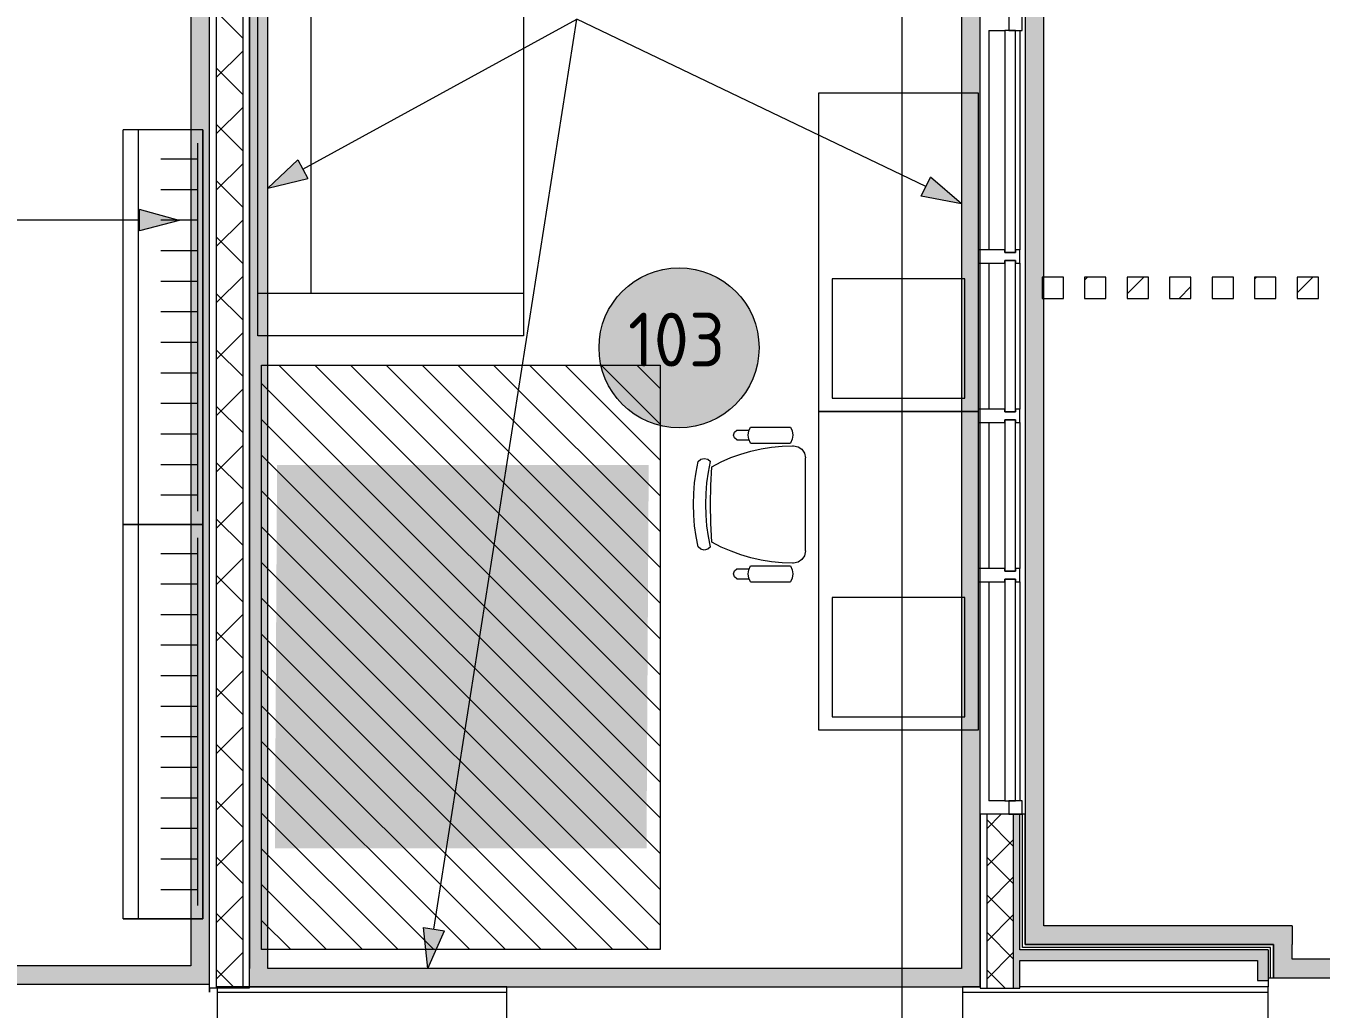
# Model space of a CAD drawing. Header units: millimetres. Extents: x -546 to 1681, y -650 to 1730.
# Drawn here: x 451.19 to 499.93, y 312.07 to 349.08 of the extents above; entities that cross this region are included whole.
import ezdxf

# ---------------------------------------------------------------- set-up
doc = ezdxf.new("R2010")
doc.units = ezdxf.units.MM

msp = doc.modelspace()

# ---------------------------------------------------------------- hatches: boundary and pattern name
at = {"true_color": 0xf1d696}
h = msp.add_hatch(color=41, dxfattribs=at)
h.dxf.hatch_style = 2
h.paths.add_polyline_path([(460.302, 313.604), (459.602, 313.604), (459.602, 371.173), (460.302, 371.173)])
h = msp.add_hatch(color=41, dxfattribs=at)
h.dxf.hatch_style = 2
h.paths.add_polyline_path([(486.402, 371.173), (487.102, 371.173), (487.102, 313.604), (486.402, 313.604)])
at = {"true_color": 0xaaaaaa}
h = msp.add_hatch(color=253, dxfattribs=at)
h.dxf.hatch_style = 2
h.paths.add_polyline_path([(457.402, 370.823), (458.102, 370.823), (458.102, 313.704), (457.402, 313.704)])
at = {"true_color": 0xf1d696}
h = msp.add_hatch(color=41, dxfattribs=at)
h.dxf.hatch_style = 2
h.paths.add_polyline_path([(489.502, 315.204), (488.802, 315.204), (488.802, 370.171), (489.502, 370.171)])
at = {"true_color": 0x0077b0}
h = msp.add_hatch(color=144, dxfattribs=at)
h.dxf.hatch_style = 2
h.paths.add_polyline_path([(460.302, 342.971), (461.42, 344.038), (461.804, 343.337)])
h = msp.add_hatch(color=144, dxfattribs=at)
h.dxf.hatch_style = 2
h.paths.add_polyline_path([(486.402, 342.389), (484.883, 342.673), (485.229, 343.394)])
h = msp.add_hatch(color=144, dxfattribs=at)
h.dxf.hatch_style = 2
h.paths.add_polyline_path([(456.958, 341.758), (455.462, 341.37), (455.469, 342.17)])
at = {"true_color": 0xffffff}
h = msp.add_hatch(color=7, dxfattribs=at)
edge = h.paths.add_edge_path()
edge.add_arc((475.771, 336.965), 3.012, 0, 360)
h = msp.add_hatch(color=7, dxfattribs=at)
h.dxf.hatch_style = 2
h.paths.add_polyline_path([(460.561, 318.119), (460.644, 332.548), (474.63, 332.548), (474.547, 318.119)])
h = msp.add_hatch(color=7)
h.dxf.hatch_style = 2
h.paths.add_polyline_path([(488.602, 312.856), (488.352, 312.856), (488.352, 319.406), (488.602, 319.406)])
at = {"true_color": 0x0077b0}
h = msp.add_hatch(color=144, dxfattribs=at)
h.dxf.hatch_style = 2
h.paths.add_polyline_path([(466.313, 313.604), (466.149, 315.14), (466.94, 315.016)])
at = {"true_color": 0xf1d696}
h = msp.add_hatch(color=41, dxfattribs=at)
h.dxf.hatch_style = 2
h.paths.add_polyline_path([(489.502, 315.204), (489.502, 314.504), (488.802, 314.504)])
h = msp.add_hatch(color=41, dxfattribs=at)
h.dxf.hatch_style = 2
h.paths.add_polyline_path([(488.802, 315.204), (489.502, 315.204), (488.802, 314.504)])
h = msp.add_hatch(color=41, dxfattribs=at)
h.dxf.hatch_style = 2
h.paths.add_polyline_path([(498.141, 315.204), (498.141, 314.504), (489.502, 314.504), (489.502, 315.204)])
h = msp.add_hatch(color=41, dxfattribs=at)
h.dxf.hatch_style = 2
h.paths.add_polyline_path([(498.141, 314.504), (498.841, 315.204), (498.841, 314.504)])
h = msp.add_hatch(color=41, dxfattribs=at)
h.dxf.hatch_style = 2
h.paths.add_polyline_path([(498.141, 315.204), (498.841, 315.204), (498.141, 314.504)])
h = msp.add_hatch(color=41, dxfattribs=at)
h.dxf.hatch_style = 2
h.paths.add_polyline_path([(498.841, 313.954), (498.141, 313.954), (498.141, 314.504), (498.841, 314.504)])
h = msp.add_hatch(color=7)
h.dxf.hatch_style = 2
h.paths.add_polyline_path([(488.602, 314.304), (497.931, 314.304), (497.941, 313.904), (488.602, 313.904)])
h = msp.add_hatch(color=7)
h.dxf.hatch_style = 2
h.paths.add_polyline_path([(497.541, 313.144), (497.541, 313.904), (497.931, 313.904), (497.941, 313.144)])
h = msp.add_hatch(color=41, dxfattribs=at)
h.dxf.hatch_style = 2
h.paths.add_polyline_path([(498.841, 313.954), (498.841, 313.254), (498.141, 313.254)])
h = msp.add_hatch(color=41, dxfattribs=at)
h.dxf.hatch_style = 2
h.paths.add_polyline_path([(498.141, 313.954), (498.841, 313.954), (498.141, 313.254)])
h = msp.add_hatch(color=41, dxfattribs=at)
h.dxf.hatch_style = 2
h.paths.add_polyline_path([(541.731, 313.954), (541.731, 313.254), (498.841, 313.254), (498.841, 313.954)])
h = msp.add_hatch(color=41, dxfattribs=at)
h.dxf.hatch_style = 2
h.paths.add_polyline_path([(457.402, 313.704), (457.402, 313.004), (441.942, 313.004), (441.942, 313.704)])
h = msp.add_hatch(color=41, dxfattribs=at)
h.dxf.hatch_style = 2
h.paths.add_polyline_path([(457.402, 313.704), (458.102, 313.704), (458.102, 313.004)])
h = msp.add_hatch(color=41, dxfattribs=at)
h.dxf.hatch_style = 2
h.paths.add_polyline_path([(457.402, 313.004), (457.402, 313.704), (458.102, 313.004)])
h = msp.add_hatch(color=41, dxfattribs=at)
h.dxf.hatch_style = 2
h.paths.add_polyline_path([(459.602, 313.604), (460.302, 313.604), (459.602, 312.904)])
h = msp.add_hatch(color=41, dxfattribs=at)
h.dxf.hatch_style = 2
h.paths.add_polyline_path([(460.302, 313.604), (460.302, 312.904), (459.602, 312.904)])
h = msp.add_hatch(color=41, dxfattribs=at)
h.dxf.hatch_style = 2
h.paths.add_polyline_path([(486.402, 313.604), (486.402, 312.904), (460.302, 312.904), (460.302, 313.604)])
h = msp.add_hatch(color=41, dxfattribs=at)
h.dxf.hatch_style = 2
h.paths.add_polyline_path([(486.402, 313.604), (487.102, 313.604), (487.102, 312.904)])
h = msp.add_hatch(color=41, dxfattribs=at)
h.dxf.hatch_style = 2
h.paths.add_polyline_path([(486.402, 312.904), (486.402, 313.604), (487.102, 312.904)])

# ---------------------------------------------------------------- linework, layer by layer
at = {"color": 7, "lineweight": 0}
for points in [[(484.173, 197.821), (484.173, 730.152)], [(458.102, 312.873), (458.102, 371.873)], [(458.102, 313.704), (458.102, 371.523)], [(458.352, 371.873), (458.352, 312.873)], [(459.352, 371.873), (459.352, 312.873)], [(459.602, 312.873), (459.602, 371.873)], [(487.102, 313.604), (487.102, 371.873)], [(459.602, 371.173), (459.602, 313.604)], [(460.302, 313.604), (460.302, 371.173)], [(486.402, 371.173), (486.402, 313.604)], [(457.402, 370.823), (457.402, 313.704)], [(488.802, 370.171), (488.802, 314.504)], [(489.502, 315.204), (489.502, 370.171)], [(459.352, 348.621), (458.352, 349.621)], [(487.102, 340.656), (487.102, 349.406)], [(488.182, 349.406), (488.182, 348.906)], [(488.682, 348.906), (488.682, 349.406)], [(487.432, 348.906), (488.032, 348.906)], [(487.432, 348.906), (487.432, 340.656)], [(488.032, 348.906), (488.032, 340.556)], [(488.432, 348.906), (488.032, 348.906)], [(488.182, 348.906), (488.682, 348.906)], [(488.432, 340.556), (488.432, 348.906)], [(488.602, 348.906), (488.602, 340.656)], [(458.352, 347.137), (459.352, 348.137)], [(459.352, 346.5), (458.352, 347.5)], [(458.352, 345.016), (459.352, 346.016)], [(459.352, 344.378), (458.352, 345.378)], [(458.352, 342.894), (459.352, 343.894)], [(459.352, 342.257), (458.352, 343.257)], [(458.352, 340.773), (459.352, 341.773)], [(459.352, 340.136), (458.352, 341.136)], [(488.032, 340.656), (487.032, 340.656)], [(487.032, 340.656), (487.032, 340.156)], [(488.032, 340.556), (488.032, 340.656)], [(488.032, 340.556), (488.432, 340.556)], [(488.432, 340.556), (488.032, 340.556)], [(488.032, 340.256), (488.032, 334.556)], [(488.432, 340.256), (488.032, 340.256)], [(488.032, 340.256), (488.432, 340.256)], [(488.032, 340.156), (488.032, 340.256)], [(488.602, 340.656), (488.432, 340.656)], [(488.432, 340.656), (488.432, 340.556)], [(488.432, 334.556), (488.432, 340.256)], [(488.432, 340.256), (488.432, 340.156)], [(488.602, 340.156), (488.602, 340.656)], [(472.76, 336.965), (472.775, 337.273), (472.821, 337.572), (472.895, 337.861), (472.996, 338.137), (473.123, 338.401), (473.274, 338.649), (473.447, 338.881), (473.642, 339.095), (473.855, 339.289), (474.087, 339.463), (474.335, 339.614), (474.599, 339.741), (474.875, 339.842), (475.164, 339.916), (475.463, 339.962), (475.771, 339.977), (476.079, 339.962), (476.378, 339.916), (476.667, 339.842), (476.943, 339.741), (477.207, 339.614), (477.455, 339.463), (477.687, 339.289), (477.901, 339.095), (478.095, 338.881), (478.268, 338.649), (478.419, 338.401), (478.546, 338.137), (478.647, 337.861), (478.722, 337.572), (478.767, 337.273), (478.783, 336.965)], [(487.032, 340.156), (488.032, 340.156)], [(487.102, 334.656), (487.102, 340.156)], [(487.432, 340.156), (487.432, 334.656)], [(488.432, 340.156), (488.602, 340.156)], [(488.602, 340.156), (488.602, 334.656)], [(458.352, 338.652), (459.352, 339.652)], [(490.234, 339.624), (489.434, 339.624)], [(489.434, 339.624), (489.434, 338.824)], [(490.234, 338.824), (490.234, 339.624)], [(491.034, 339.514), (491.144, 339.624)], [(491.834, 339.624), (491.034, 339.624)], [(491.034, 339.624), (491.034, 338.824)], [(491.834, 338.824), (491.834, 339.624)], [(492.634, 338.992), (493.265, 339.624)], [(493.434, 339.624), (492.634, 339.624)], [(492.634, 339.624), (492.634, 338.824)], [(493.434, 338.824), (493.434, 339.624)], [(495.034, 339.624), (494.234, 339.624)], [(494.234, 339.624), (494.234, 338.824)], [(494.587, 338.824), (495.034, 339.271)], [(495.034, 338.824), (495.034, 339.624)], [(496.634, 339.624), (495.834, 339.624)], [(495.834, 339.624), (495.834, 338.824)], [(496.634, 338.824), (496.634, 339.624)], [(497.434, 339.55), (497.508, 339.624)], [(498.234, 339.624), (497.434, 339.624)], [(497.434, 339.624), (497.434, 338.824)], [(498.234, 338.824), (498.234, 339.624)], [(499.034, 339.028), (499.629, 339.624)], [(499.834, 339.624), (499.034, 339.624)], [(499.034, 339.624), (499.034, 338.824)], [(499.834, 338.824), (499.834, 339.624)], [(459.352, 338.014), (458.352, 339.014)], [(489.434, 338.824), (490.234, 338.824)], [(491.034, 338.824), (491.834, 338.824)], [(492.634, 338.824), (493.434, 338.824)], [(494.234, 338.824), (495.034, 338.824)], [(495.834, 338.824), (496.634, 338.824)], [(497.434, 338.824), (498.234, 338.824)], [(499.034, 338.824), (499.834, 338.824)], [(458.352, 336.53), (459.352, 337.53)], [(459.352, 335.893), (458.352, 336.893)], [(478.783, 336.965), (478.767, 336.657), (478.722, 336.358), (478.647, 336.07), (478.546, 335.793), (478.419, 335.53), (478.268, 335.281), (478.095, 335.05), (477.901, 334.836), (477.687, 334.641), (477.455, 334.468), (477.207, 334.317), (476.943, 334.19), (476.667, 334.089), (476.378, 334.014), (476.079, 333.969), (475.771, 333.953), (475.463, 333.969), (475.164, 334.014), (474.875, 334.089), (474.599, 334.19), (474.335, 334.317), (474.087, 334.468), (473.855, 334.641), (473.642, 334.836), (473.447, 335.05), (473.274, 335.281), (473.123, 335.53), (472.996, 335.793), (472.895, 336.07), (472.821, 336.358), (472.775, 336.657), (472.76, 336.965)], [(458.352, 334.409), (459.352, 335.409)], [(459.352, 333.772), (458.352, 334.772)], [(488.032, 334.656), (487.032, 334.656)], [(487.032, 334.656), (487.032, 334.156)], [(488.032, 334.556), (488.032, 334.656)], [(488.032, 334.556), (488.432, 334.556)], [(488.432, 334.556), (488.032, 334.556)], [(488.602, 334.656), (488.432, 334.656)], [(488.432, 334.656), (488.432, 334.556)], [(488.602, 334.156), (488.602, 334.656)], [(487.032, 334.156), (488.032, 334.156)], [(487.102, 328.656), (487.102, 334.156)], [(487.432, 334.156), (487.432, 328.656)], [(488.032, 334.256), (488.032, 328.556)], [(488.432, 334.256), (488.032, 334.256)], [(488.032, 334.256), (488.432, 334.256)], [(488.032, 334.156), (488.032, 334.256)], [(488.432, 328.556), (488.432, 334.256)], [(488.432, 334.256), (488.432, 334.156)], [(488.432, 334.156), (488.602, 334.156)], [(488.602, 334.156), (488.602, 328.656)], [(458.352, 332.288), (459.352, 333.288)], [(459.352, 331.65), (458.352, 332.65)], [(458.352, 330.166), (459.352, 331.166)], [(459.352, 329.529), (458.352, 330.529)], [(458.352, 328.045), (459.352, 329.045)], [(488.032, 328.656), (487.032, 328.656)], [(487.032, 328.656), (487.032, 328.156)], [(488.032, 328.556), (488.032, 328.656)], [(488.432, 328.556), (488.032, 328.556)], [(488.032, 328.556), (488.432, 328.556)], [(488.602, 328.656), (488.432, 328.656)], [(488.432, 328.656), (488.432, 328.556)], [(488.602, 328.156), (488.602, 328.656)], [(459.352, 327.408), (458.352, 328.408)], [(487.032, 328.156), (488.032, 328.156)], [(487.102, 319.406), (487.102, 328.156)], [(487.432, 328.156), (487.432, 319.906)], [(488.032, 328.256), (488.032, 319.906)], [(488.432, 328.256), (488.032, 328.256)], [(488.032, 328.256), (488.432, 328.256)], [(488.032, 328.156), (488.032, 328.256)], [(488.432, 319.906), (488.432, 328.256)], [(488.432, 328.256), (488.432, 328.156)], [(488.432, 328.156), (488.602, 328.156)], [(488.602, 328.156), (488.602, 319.906)], [(458.352, 325.924), (459.352, 326.924)], [(459.352, 325.286), (458.352, 326.286)], [(458.352, 323.802), (459.352, 324.802)], [(459.352, 323.165), (458.352, 324.165)], [(458.352, 321.681), (459.352, 322.681)], [(459.352, 321.044), (458.352, 322.044)], [(458.352, 319.56), (459.352, 320.56)], [(459.352, 318.922), (458.352, 319.922)], [(488.032, 319.906), (487.432, 319.906)], [(488.032, 319.906), (488.432, 319.906)], [(488.182, 319.906), (488.182, 319.406)], [(488.682, 319.906), (488.182, 319.906)], [(488.682, 319.406), (488.682, 319.906)], [(488.802, 319.406), (487.102, 319.406)], [(487.102, 319.406), (487.102, 312.904)], [(487.352, 319.406), (487.352, 312.856)], [(488.182, 319.406), (488.682, 319.406)], [(488.352, 319.406), (488.352, 312.856)], [(488.602, 314.304), (488.602, 319.406)], [(488.692, 314.394), (488.692, 319.406)], [(488.802, 314.504), (488.802, 319.406)], [(458.352, 317.438), (459.352, 318.438)], [(459.352, 316.801), (458.352, 317.801)], [(458.352, 315.317), (459.352, 316.317)], [(459.352, 314.68), (458.352, 315.68)], [(498.841, 315.204), (489.502, 315.204)], [(498.841, 315.204), (498.841, 314.504)], [(498.031, 314.394), (488.692, 314.394)], [(498.141, 314.504), (488.802, 314.504)], [(488.802, 314.504), (489.502, 314.504)], [(489.502, 314.504), (498.141, 314.504)], [(498.031, 313.254), (498.031, 314.394)], [(498.141, 313.254), (498.141, 314.504)], [(498.141, 314.504), (498.141, 313.254)], [(498.841, 313.954), (498.841, 314.504)], [(458.352, 313.196), (459.352, 314.196)], [(497.941, 314.304), (488.602, 314.304)], [(488.602, 312.904), (488.602, 313.904)], [(488.602, 313.904), (497.541, 313.904)], [(497.541, 313.904), (497.541, 313.144)], [(497.941, 314.304), (497.941, 313.144)], [(541.731, 313.954), (498.841, 313.954)], [(457.402, 313.704), (441.942, 313.704)], [(458.102, 313.004), (458.102, 313.704)], [(459.037, 312.873), (458.352, 313.559)], [(459.602, 312.904), (459.602, 313.604)], [(486.402, 313.604), (460.302, 313.604)], [(487.102, 312.904), (487.102, 313.604)], [(441.242, 313.004), (458.102, 313.004)], [(441.942, 313.004), (458.102, 313.004)], [(497.541, 313.144), (497.941, 313.144)], [(497.941, 313.254), (498.141, 313.254)], [(497.941, 313.144), (497.941, 312.904)], [(498.141, 313.254), (515.091, 313.254)], [(498.141, 313.254), (498.841, 313.254)], [(498.841, 313.254), (542.431, 313.254)], [(458.102, 312.873), (459.602, 312.873)], [(458.102, 312.873), (458.102, 312.704)], [(458.102, 312.704), (458.102, 312.873)], [(469.292, 312.904), (458.392, 312.904)], [(458.392, 312.904), (458.392, 312.704)], [(458.392, 312.704), (458.392, 308.604)], [(458.392, 312.704), (469.292, 312.704)], [(459.602, 312.904), (487.102, 312.904)], [(469.292, 312.904), (486.442, 312.904)], [(469.292, 312.704), (469.292, 312.904)], [(469.292, 308.604), (469.292, 312.704)], [(487.102, 312.904), (486.442, 312.904)], [(486.442, 312.904), (486.442, 312.704)], [(486.442, 312.704), (486.442, 308.604)], [(486.442, 312.704), (497.941, 312.704)], [(487.102, 312.904), (487.102, 312.856)], [(487.102, 312.856), (488.602, 312.856)], [(488.602, 312.856), (488.602, 312.904)], [(497.941, 312.904), (488.602, 312.904)], [(497.941, 312.704), (497.941, 312.904)], [(497.941, 308.604), (497.941, 312.704)]]:
    msp.add_lwpolyline(points, dxfattribs=at)
at = {"color": 253, "lineweight": 0, "true_color": 0x999999}
for points in [[(459.921, 337.414), (459.921, 358.414)], [(469.921, 358.414), (469.921, 337.414)], [(461.921, 339.014), (461.921, 356.814)], [(481.031, 334.567), (481.031, 346.567)], [(481.031, 346.567), (487.031, 346.567)], [(487.031, 346.567), (487.031, 334.567)], [(454.851, 330.315), (454.851, 345.165)], [(457.851, 345.165), (454.851, 345.165)], [(455.411, 345.165), (455.411, 330.315)], [(457.851, 330.315), (457.851, 345.165)], [(457.851, 330.315), (457.851, 345.165)], [(457.851, 345.165), (457.851, 330.315)], [(457.851, 345.165), (457.851, 330.315)], [(457.651, 344.665), (457.651, 330.815)], [(457.651, 344.065), (456.265, 344.065)], [(457.651, 342.915), (456.265, 342.915)], [(457.651, 341.765), (456.265, 341.765)], [(457.651, 340.615), (456.265, 340.615)], [(457.651, 339.465), (456.265, 339.465)], [(481.531, 339.567), (481.531, 335.067)], [(486.531, 339.567), (481.531, 339.567)], [(486.531, 335.067), (486.531, 339.567)], [(469.921, 339.014), (459.921, 339.014)], [(457.651, 338.315), (456.265, 338.315)], [(469.921, 337.414), (459.921, 337.414)], [(457.651, 337.165), (456.265, 337.165)], [(457.651, 336.015), (456.265, 336.015)], [(460.064, 314.316), (460.064, 336.316)], [(460.064, 336.316), (475.064, 336.316)], [(475.064, 321.964), (460.712, 336.316)], [(475.064, 323.311), (462.059, 336.316)], [(475.064, 324.658), (463.406, 336.316)], [(475.064, 326.005), (464.753, 336.316)], [(475.064, 327.352), (466.1, 336.316)], [(475.064, 328.699), (467.447, 336.316)], [(475.064, 330.046), (468.794, 336.316)], [(475.064, 331.393), (470.141, 336.316)], [(475.064, 332.74), (471.489, 336.316)], [(475.064, 334.087), (472.836, 336.316)], [(475.064, 335.434), (474.183, 336.316)], [(475.064, 336.316), (475.064, 314.316)], [(475.064, 320.617), (460.064, 335.617)], [(457.651, 334.865), (456.265, 334.865)], [(481.531, 335.067), (486.531, 335.067)], [(481.031, 322.567), (481.031, 334.567)], [(481.031, 334.567), (487.031, 334.567)], [(487.031, 334.567), (481.031, 334.567)], [(487.031, 334.567), (487.031, 322.567)], [(475.064, 319.27), (460.064, 334.27)], [(478.457, 333.381), (478.394, 333.526), (478.373, 333.682), (478.394, 333.838), (478.457, 333.983)], [(478.457, 333.983), (479.969, 333.983)], [(479.969, 333.983), (480.03, 333.838), (480.052, 333.682), (480.03, 333.526), (479.969, 333.381)], [(457.651, 333.715), (456.265, 333.715)], [(477.944, 333.496), (477.858, 333.571), (477.826, 333.679), (477.857, 333.789), (477.943, 333.863)], [(477.943, 333.863), (478.399, 333.863)], [(477.944, 333.496), (478.401, 333.496)], [(475.064, 317.923), (460.064, 332.923)], [(477.009, 332.489), (477.362, 332.672), (477.726, 332.831), (478.098, 332.966), (478.477, 333.078), (478.863, 333.165), (479.254, 333.228), (479.649, 333.266), (480.047, 333.278), (480.06, 333.278)], [(478.457, 333.381), (479.969, 333.381)], [(480.06, 333.278), (480.077, 333.278), (480.254, 333.243), (480.398, 333.145), (480.495, 333.001), (480.531, 332.824)], [(457.651, 332.565), (456.265, 332.565)], [(476.488, 329.469), (476.411, 329.867), (476.357, 330.268), (476.324, 330.67), (476.313, 331.074), (476.324, 331.479), (476.357, 331.882), (476.411, 332.282), (476.488, 332.679)], [(476.488, 332.679), (476.588, 332.77), (476.72, 332.802), (476.851, 332.77), (476.952, 332.679)], [(476.952, 329.469), (476.876, 329.867), (476.821, 330.268), (476.789, 330.67), (476.778, 331.074), (476.789, 331.479), (476.821, 331.882), (476.876, 332.282), (476.952, 332.679)], [(477.01, 329.645), (476.966, 330.359), (476.952, 331.074), (476.966, 331.783), (477.009, 332.489)], [(480.531, 329.316), (480.531, 332.818)], [(475.064, 316.576), (460.064, 331.576)], [(457.651, 331.415), (456.265, 331.415)], [(454.851, 315.465), (454.851, 330.315)], [(457.851, 330.315), (454.851, 330.315)], [(457.851, 330.315), (454.851, 330.315)], [(454.851, 330.315), (457.851, 330.315)], [(455.411, 330.315), (455.411, 315.465)], [(457.851, 315.465), (457.851, 330.315)], [(457.851, 315.465), (457.851, 330.315)], [(457.851, 330.315), (457.851, 315.465)], [(457.851, 330.315), (457.851, 315.465)], [(475.064, 315.229), (460.064, 330.229)], [(457.651, 329.815), (457.651, 315.965)], [(480.06, 328.857), (480.047, 328.857), (479.649, 328.87), (479.254, 328.908), (478.864, 328.97), (478.478, 329.057), (478.099, 329.169), (477.727, 329.304), (477.363, 329.463), (477.01, 329.645)], [(457.651, 329.215), (456.265, 329.215)], [(476.952, 329.469), (476.851, 329.38), (476.72, 329.347), (476.588, 329.38), (476.488, 329.469)], [(480.531, 329.316), (480.495, 329.134), (480.398, 328.99), (480.254, 328.892), (480.077, 328.856), (480.06, 328.857)], [(474.63, 314.316), (460.064, 328.882)], [(477.944, 328.271), (477.858, 328.346), (477.826, 328.455), (477.858, 328.565), (477.944, 328.639)], [(477.944, 328.639), (478.401, 328.639)], [(478.457, 328.151), (478.394, 328.296), (478.373, 328.452), (478.394, 328.609), (478.457, 328.753)], [(478.457, 328.753), (479.969, 328.753)], [(479.969, 328.753), (480.03, 328.609), (480.052, 328.452), (480.03, 328.296), (479.969, 328.151)], [(457.651, 328.065), (456.265, 328.065)], [(477.943, 328.271), (478.399, 328.272)], [(478.457, 328.151), (479.969, 328.151)], [(481.531, 327.567), (481.531, 323.067)], [(486.531, 327.567), (481.531, 327.567)], [(486.531, 323.067), (486.531, 327.567)], [(473.283, 314.316), (460.064, 327.535)], [(457.651, 326.915), (456.265, 326.915)], [(471.936, 314.316), (460.064, 326.188)], [(457.651, 325.765), (456.265, 325.765)], [(470.589, 314.316), (460.064, 324.84)], [(457.651, 324.615), (456.265, 324.615)], [(457.651, 323.465), (456.265, 323.465)], [(469.242, 314.316), (460.064, 323.493)], [(481.531, 323.067), (486.531, 323.067)], [(457.651, 322.315), (456.265, 322.315)], [(487.031, 322.567), (481.031, 322.567)], [(467.895, 314.316), (460.064, 322.146)], [(457.651, 321.165), (456.265, 321.165)], [(466.548, 314.316), (460.064, 320.799)], [(457.651, 320.015), (456.265, 320.015)], [(465.201, 314.316), (460.064, 319.452)], [(457.651, 318.865), (456.265, 318.865)], [(463.854, 314.316), (460.064, 318.105)], [(457.651, 317.715), (456.265, 317.715)], [(457.651, 316.565), (456.265, 316.565)], [(462.507, 314.316), (460.064, 316.758)], [(457.851, 315.465), (454.851, 315.465)], [(454.851, 315.465), (457.851, 315.465)], [(461.16, 314.316), (460.064, 315.411)], [(475.064, 314.316), (460.064, 314.316)]]:
    msp.add_lwpolyline(points, dxfattribs=at)
at = {"color": 144, "lineweight": 0, "true_color": 0x0077b0}
for points in [[(461.612, 343.688), (471.919, 349.33)], [(466.545, 315.078), (471.919, 349.33)], [(485.056, 343.034), (471.919, 349.33)], [(460.302, 342.971), (461.42, 344.038)], [(461.42, 344.038), (461.804, 343.337)], [(460.302, 342.971), (461.804, 343.337)], [(484.883, 342.673), (485.229, 343.394)], [(486.402, 342.389), (485.229, 343.394)], [(486.402, 342.389), (484.883, 342.673)], [(454.832, 341.775), (450.648, 341.775)], [(455.465, 341.77), (454.832, 341.775)], [(455.462, 341.37), (455.469, 342.17)], [(456.958, 341.758), (455.462, 341.37)], [(456.958, 341.758), (455.469, 342.17)], [(466.149, 315.14), (466.94, 315.016)], [(466.313, 313.604), (466.149, 315.14)], [(466.313, 313.604), (466.94, 315.016)]]:
    msp.add_lwpolyline(points, dxfattribs=at)
at = {"color": 250, "lineweight": 0, "true_color": 0x1d1d1d}
for points in [[(487.352, 318.861), (487.897, 319.406)], [(488.352, 318.207), (487.352, 319.207)], [(487.352, 317.447), (488.352, 318.447)], [(488.352, 316.793), (487.352, 317.793)], [(487.352, 316.033), (488.352, 317.033)], [(488.352, 315.378), (487.352, 316.378)], [(487.352, 314.619), (488.352, 315.619)], [(488.352, 313.964), (487.352, 314.964)], [(487.352, 313.204), (488.352, 314.204)], [(488.047, 312.856), (487.352, 313.55)]]:
    msp.add_lwpolyline(points, dxfattribs=at)

# ---------------------------------------------------------------- texts
at = {"color": 7, "insert": (473.852, 338.286), "char_height": 2.02685, "attachment_point": 1}
msp.add_mtext('{\\fGOSTCommon|b0|i0|c0;103}', dxfattribs=at)

doc.saveas('drawing.dxf')
